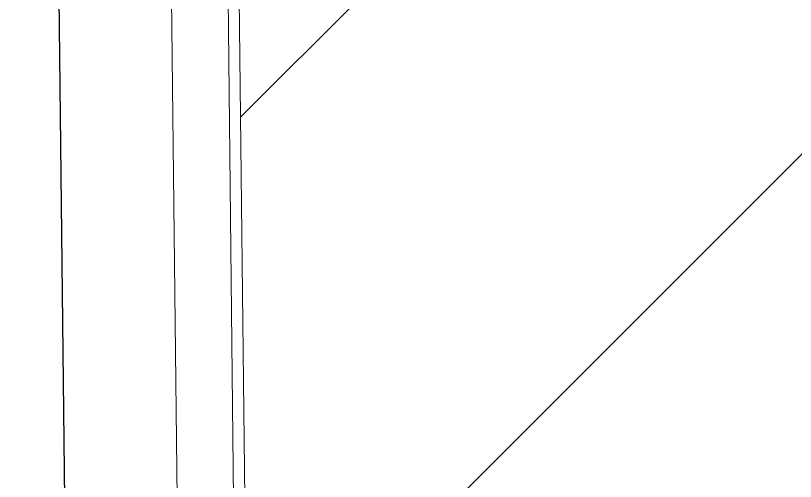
# Model space of a CAD drawing. Header units: millimetres. Extents: x -13069 to 207500, y -71366 to 56785.
# Drawn here: x 41940.6 to 42078.9, y 6065.6 to 6148.2 of the extents above; entities that cross this region are included whole.
import ezdxf

# ---------------------------------------------------------------- set-up
doc = ezdxf.new("R2010")
doc.units = ezdxf.units.MM
for name, color, linetype, lineweight in [('Потолки штриховка', 7, 'Continuous', 9), ('Стены несущие', 7, 'Continuous', 30), ('Стены отделка', 7, 'Continuous', 30), ('Стены штриховка', 7, 'Continuous', 9)]:
    doc.layers.add(name, color=color, linetype=linetype, lineweight=lineweight)

msp = doc.modelspace()

# ---------------------------------------------------------------- hatches: boundary and pattern name
at = {"layer": 'Потолки штриховка', "lineweight": 18, "true_color": 0x787878}
h = msp.add_hatch(dxfattribs=at)
h.set_pattern_fill('FP_89', color=8, style=0, pattern_type=2)
h.set_pattern_definition([(45, (0, 0), (-53.03301, 53.03301), [])])
h.paths.add_polyline_path([(42005.854, 3842.057), (42005.876, 3842.057), (42005.854, 3844.057), (42003.987, 3842.057)])
h.paths.add_polyline_path([(44028, 3844.057), (44028, 4007.057), (42004.047, 4007.057), (42005.987, 3844.057), (43898.197, 3844.057)])
h.paths.add_polyline_path([(44030, 3842.057), (44030, 3844.057), (44028, 3844.057)])
h.paths.add_polyline_path([(43831.217, 6007.057), (44028, 6007.057), (44028, 6307.057), (41978.55, 6307.057), (41981.876, 6007.057), (43715, 6007.057)])
h.paths.add_polyline_path([(42108.321, 8430.011), (42106.321, 8432.011), (42106.321, 8430.011)])
h.paths.add_polyline_path([(42108.321, 8267.011), (44028, 8267.011), (44028, 8430.011), (42108.321, 8430.011), (42108.321, 8268.091)])
h.paths.add_polyline_path([(44028, 8430.011), (44030, 8432.011), (44028, 8432.011)])

# ---------------------------------------------------------------- linework, layer by layer
at = {"layer": 'Стены несущие'}
msp.add_line((41916.756, 8994.554), (41988.993, 2478.232), dxfattribs=at)
at = {"layer": 'Стены отделка', "lineweight": 9}
for p, q in [((41942.88, 8442.233), (42008.806, 2495.176)), ((41958.809, 8087.859), (42005.854, 3844.057))]:
    msp.add_line(p, q, dxfattribs=at)
at = {"layer": 'Стены штриховка'}
msp.add_line((41956.787, 8089.859), (42003.876, 3842.057), dxfattribs=at)

doc.saveas('drawing.dxf')
